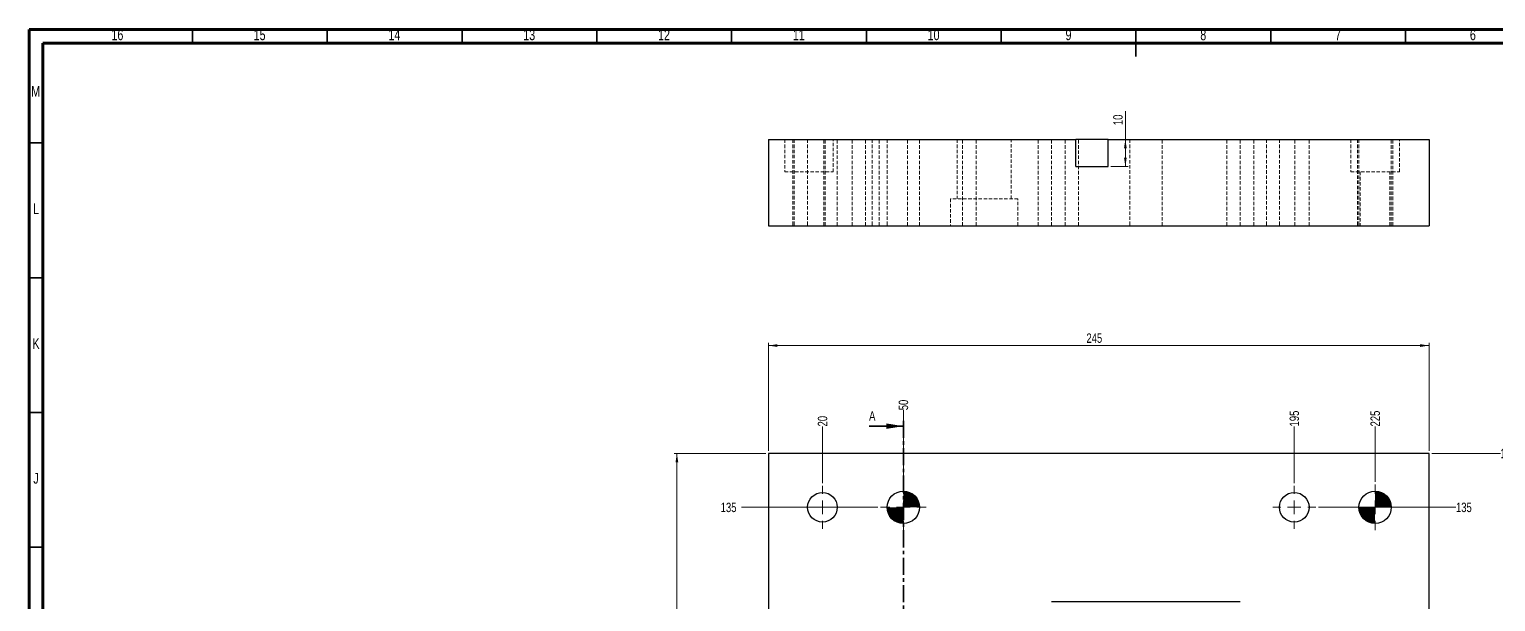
# Model space of a CAD drawing. Header units: millimetres. Extents: x 15 to 836, y 5 to 589.
# Drawn here: x 15 to 559, y 377 to 589 of the extents above; entities that cross this region are included whole.
import ezdxf

# ---------------------------------------------------------------- set-up
doc = ezdxf.new("R2010")
doc.units = ezdxf.units.MM
doc.linetypes.add('CENTER', pattern=[10.16, 6.35, -1.27, 1.27, -1.27])
doc.linetypes.add('HIDDEN', pattern=[1.905, 1.27, -0.635])
doc.styles.add('SLDTEXTSTYLE0', font='TXT', dxfattribs={"width": 0.75})
doc.dimstyles.new('SLDDIMSTYLE2', dxfattribs={"dimtxt": 3.5, "dimasz": 3.302, "dimexe": 0, "dimexo": 0.0625, "dimgap": 0.875, "dimtad": 0, "dimtih": 1, "dimtoh": 1, "dimrnd": 1e-09, "dimzin": 12, "dimdsep": 46, "dimtxsty": 'SLDTEXTSTYLE0', "dimblk1": 'NONE', "dimblk2": 'NONE', "dimsah": 1, "dimcen": 0.09, "dimadec": 0, "dimazin": 3, "dimtfac": 1, "dimtofl": 0, "dimtmove": 0, "dimatfit": 3, "dimldrblk": 'NONE', "dimfxl": 1, "dimfrac": 2, "dimtolj": 1, "dimtzin": 12, "dimarcsym": 0})
doc.dimstyles.new('SLDDIMSTYLE3', dxfattribs={"dimtxt": 3.5, "dimasz": 3.302, "dimexe": 0, "dimexo": 0.0625, "dimgap": 0.875, "dimtad": 1, "dimrnd": 1e-09, "dimzin": 12, "dimdsep": 46, "dimtxsty": 'SLDTEXTSTYLE0', "dimsah": 1, "dimcen": 0.09, "dimadec": 0, "dimazin": 3, "dimtfac": 1, "dimtofl": 0, "dimtmove": 0, "dimatfit": 3, "dimfxl": 1, "dimfrac": 2, "dimtolj": 1, "dimtzin": 12, "dimarcsym": 0})

# ---------------------------------------------------------------- blocks, each defined once
blk = doc.blocks.new('_D_21')
at = {"color": 7, "linetype": 'Continuous', "lineweight": 18}
blk.add_line((329.7, 411.82), (279.2, 411.82), dxfattribs=at)
at = {"color": 7, "linetype": 'Continuous', "lineweight": 18, "insert": (271.45, 413.55), "char_height": 3.5, "attachment_point": 1, "style": 'SLDTEXTSTYLE0'}
blk.add_mtext('135', dxfattribs=at)
blk = doc.blocks.new('_None')
blk = doc.blocks.new('_D_22')
at = {"color": 7, "linetype": 'Continuous', "lineweight": 18}
blk.add_line((493.2, 411.82), (544.2, 411.82), dxfattribs=at)
at = {"color": 7, "linetype": 'Continuous', "lineweight": 18, "insert": (544.2, 413.55), "char_height": 3.5, "attachment_point": 1, "style": 'SLDTEXTSTYLE0'}
blk.add_mtext('135', dxfattribs=at)
blk = doc.blocks.new('_D_23')
at = {"color": 7, "linetype": 'Continuous', "lineweight": 18}
blk.add_line((535.2, 431.82), (560.69, 431.82), dxfattribs=at)
at = {"color": 7, "linetype": 'Continuous', "lineweight": 18, "insert": (560.69, 433.55), "char_height": 3.5, "attachment_point": 1, "style": 'SLDTEXTSTYLE0'}
blk.add_mtext('155', dxfattribs=at)
blk = doc.blocks.new('_D_27')
at = {"color": 7, "linetype": 'Continuous', "lineweight": 18}
blk.add_line((309.2, 420.82), (309.2, 441.82), dxfattribs=at)
at = {"color": 7, "linetype": 'Continuous', "lineweight": 18, "insert": (307.47, 441.82), "char_height": 3.5, "attachment_point": 1, "rotation": 90, "style": 'SLDTEXTSTYLE0'}
blk.add_mtext('20', dxfattribs=at)
blk = doc.blocks.new('_D_30')
at = {"color": 7, "linetype": 'Continuous', "lineweight": 18}
blk.add_line((339.2, 421.32), (339.2, 447.82), dxfattribs=at)
at = {"color": 7, "linetype": 'Continuous', "lineweight": 18, "insert": (337.47, 447.82), "char_height": 3.5, "attachment_point": 1, "rotation": 90, "style": 'SLDTEXTSTYLE0'}
blk.add_mtext('50', dxfattribs=at)
blk = doc.blocks.new('_D_41')
at = {"color": 7, "linetype": 'Continuous', "lineweight": 18}
blk.add_line((484.2, 420.82), (484.2, 441.82), dxfattribs=at)
at = {"color": 7, "linetype": 'Continuous', "lineweight": 18, "insert": (482.47, 441.82), "char_height": 3.5, "attachment_point": 1, "rotation": 90, "style": 'SLDTEXTSTYLE0'}
blk.add_mtext('195', dxfattribs=at)
blk = doc.blocks.new('_D_45')
at = {"color": 7, "linetype": 'Continuous', "lineweight": 18}
blk.add_line((514.2, 421.32), (514.2, 441.82), dxfattribs=at)
at = {"color": 7, "linetype": 'Continuous', "lineweight": 18, "insert": (512.47, 441.82), "char_height": 3.5, "attachment_point": 1, "rotation": 90, "style": 'SLDTEXTSTYLE0'}
blk.add_mtext('225', dxfattribs=at)
blk = doc.blocks.new('_D_47')
at = {"color": 7, "linetype": 'Continuous', "lineweight": 18}
for p, q in [((289.2, 432.82), (289.2, 472.82)), ((534.2, 471.82), (289.2, 471.82)), ((534.2, 432.82), (534.2, 472.82))]:
    blk.add_line(p, q, dxfattribs=at)
for points in [[(289.2, 471.82), (292.51, 471.31), (292.51, 472.33)], [(534.2, 471.82), (530.9, 472.33), (530.9, 471.31)]]:
    blk.add_solid(points, dxfattribs=at)
at = {"color": 7, "linetype": 'Continuous', "lineweight": 18, "insert": (407.12, 476.33), "char_height": 3.5, "attachment_point": 1, "style": 'SLDTEXTSTYLE0'}
blk.add_mtext('245', dxfattribs=at)
blk = doc.blocks.new('_D_48')
at = {"color": 7, "linetype": 'Continuous', "lineweight": 18}
for p, q in [((288.2, 431.82), (254.2, 431.82)), ((255.2, 431.82), (255.2, 121.82)), ((288.2, 121.82), (254.2, 121.82))]:
    blk.add_line(p, q, dxfattribs=at)
for points in [[(255.2, 431.82), (254.7, 428.52), (255.71, 428.52)], [(255.2, 121.82), (255.71, 125.12), (254.7, 125.12)]]:
    blk.add_solid(points, dxfattribs=at)
at = {"color": 7, "linetype": 'Continuous', "lineweight": 18, "insert": (250.69, 271.95), "char_height": 3.5, "attachment_point": 1, "rotation": 90, "style": 'SLDTEXTSTYLE0'}
blk.add_mtext('310', dxfattribs=at)
blk = doc.blocks.new('SW_CENTERMARKSYMBOL_5')
at = {"color": 0, "linetype": 'Continuous', "lineweight": 0}
for p, q in [((0, 5), (0, 8)), ((-5, 0), (-8, 0)), ((0, 0), (-2.5, 0)), ((0, 0), (0, 2.5)), ((0, 0), (0, -2.5)), ((0, 0), (2.5, 0)), ((5, 0), (8, 0)), ((0, -5), (0, -8))]:
    blk.add_line(p, q, dxfattribs=at)
blk = doc.blocks.new('SW_CENTERMARKSYMBOL_6')
at = {"color": 0, "linetype": 'Continuous', "lineweight": 0}
for p, q in [((0, 5), (0, 8.5)), ((-5, 0), (-8.5, 0)), ((0, 0), (-2.5, 0)), ((0, 0), (0, 2.5)), ((0, 0), (0, -2.5)), ((0, 0), (2.5, 0)), ((5, 0), (8.5, 0)), ((0, -5), (0, -8.5))]:
    blk.add_line(p, q, dxfattribs=at)
blk = doc.blocks.new('SW_CENTERMARKSYMBOL_7')
at = {"color": 0, "linetype": 'Continuous', "lineweight": 0}
for p, q in [((0, 5), (0, 8)), ((-5, 0), (-8, 0)), ((0, 0), (-2.5, 0)), ((0, 0), (0, 2.5)), ((0, 0), (0, -2.5)), ((0, 0), (2.5, 0)), ((5, 0), (8, 0)), ((0, -5), (0, -8))]:
    blk.add_line(p, q, dxfattribs=at)
blk = doc.blocks.new('SW_CENTERMARKSYMBOL_11')
at = {"color": 0, "linetype": 'Continuous', "lineweight": 0}
for p, q in [((0, 5), (0, 8.5)), ((-5, 0), (-8.5, 0)), ((0, 0), (-2.5, 0)), ((0, 0), (0, 2.5)), ((0, 0), (0, -2.5)), ((0, 0), (2.5, 0)), ((5, 0), (8.5, 0)), ((0, -5), (0, -8.5))]:
    blk.add_line(p, q, dxfattribs=at)
blk = doc.blocks.new('SW_DOWELSYMBOL_0')
at = {"linetype": 'Continuous', "lineweight": 0}
h = blk.add_hatch(color=0, dxfattribs=at)
edge = h.paths.add_edge_path(flags=0)
edge.add_arc((0, 0), 6, 0, 90)
edge.add_line((0, 6), (0, 0))
edge.add_line((0, 0), (6, 0))
h = blk.add_hatch(color=0, dxfattribs=at)
edge = h.paths.add_edge_path(flags=0)
edge.add_arc((0, 0), 6, 180, 270)
edge.add_line((0, -6), (0, 0))
edge.add_line((0, 0), (-6, 0))
at = {"color": 0, "linetype": 'Continuous', "lineweight": 0}
blk.add_circle((0, 0), 6, dxfattribs=at)
blk = doc.blocks.new('SW_DOWELSYMBOL_1')
at = {"linetype": 'Continuous', "lineweight": 0}
h = blk.add_hatch(color=0, dxfattribs=at)
edge = h.paths.add_edge_path(flags=0)
edge.add_arc((0, 0), 6, 0, 90)
edge.add_line((0, 6), (0, 0))
edge.add_line((0, 0), (6, 0))
h = blk.add_hatch(color=0, dxfattribs=at)
edge = h.paths.add_edge_path(flags=0)
edge.add_arc((0, 0), 6, 180, 270)
edge.add_line((0, -6), (0, 0))
edge.add_line((0, 0), (-6, 0))
at = {"color": 0, "linetype": 'Continuous', "lineweight": 0}
blk.add_circle((0, 0), 6, dxfattribs=at)
blk = doc.blocks.new('_D_61')
at = {"color": 7, "linetype": 'Continuous', "lineweight": 18}
for p, q in [((421.56, 548.26), (421.56, 558.77)), ((421.56, 538.26), (421.56, 548.26)), ((416.2, 538.26), (422.56, 538.26))]:
    blk.add_line(p, q, dxfattribs=at)
for points in [[(421.56, 548.26), (421.05, 544.96), (422.07, 544.96)], [(421.56, 538.26), (422.07, 541.57), (421.05, 541.57)]]:
    blk.add_solid(points, dxfattribs=at)
at = {"color": 7, "linetype": 'Continuous', "lineweight": 18, "insert": (417.05, 553.6), "char_height": 3.5, "attachment_point": 1, "rotation": 90, "style": 'SLDTEXTSTYLE0'}
blk.add_mtext('10', dxfattribs=at)

msp = doc.modelspace()

# ---------------------------------------------------------------- linework, layer by layer
at = {"color": 7, "linetype": 'Continuous', "lineweight": 70}
for p, q in [((15, 5), (15, 589)), ((15, 589), (836, 589)), ((20, 10), (20, 584)), ((20, 584), (831, 584))]:
    msp.add_line(p, q, dxfattribs=at)
at = {"color": 7, "linetype": 'Continuous', "lineweight": 35}
for p, q in [((75.5, 584), (75.5, 589)), ((125.5, 584), (125.5, 589)), ((175.5, 584), (175.5, 589)), ((225.5, 584), (225.5, 589)), ((275.5, 584), (275.5, 589)), ((325.5, 584), (325.5, 589)), ((375.5, 584), (375.5, 589)), ((425.5, 589.001), (425.5, 578.999)), ((425.5, 584), (425.5, 589)), ((475.5, 584), (475.5, 589)), ((525.5, 584), (525.5, 589)), ((20, 547), (15, 547)), ((20, 497), (15, 497)), ((20, 447), (15, 447)), ((326.504, 441.924), (339.204, 441.924)), ((20, 397), (15, 397))]:
    msp.add_line(p, q, dxfattribs=at)
at = {"color": 7, "linetype": 'Continuous', "lineweight": 25}
for p, q in [((289.204, 548.264), (289.204, 516.264)), ((289.204, 548.264), (403.204, 548.264)), ((403.204, 538.264), (403.204, 548.264)), ((415.204, 548.264), (403.204, 548.264)), ((415.204, 538.264), (415.204, 548.264)), ((415.204, 548.264), (534.204, 548.264)), ((534.204, 548.264), (534.204, 516.264)), ((403.204, 538.264), (415.204, 538.264)), ((289.204, 516.264), (534.204, 516.264)), ((289.204, 431.821), (289.204, 121.821)), ((534.204, 431.821), (289.204, 431.821)), ((534.204, 121.821), (534.204, 431.821)), ((464.204, 376.821), (394.204, 376.821))]:
    msp.add_line(p, q, dxfattribs=at)
at = {"color": 7, "linetype": 'HIDDEN', "lineweight": 18}
for p, q in [((295.204, 548.264), (295.204, 536.264)), ((298.204, 548.264), (298.204, 516.264)), ((298.704, 548.264), (298.704, 516.264)), ((303.704, 548.264), (303.704, 516.264)), ((309.704, 516.264), (309.704, 548.264)), ((310.204, 516.264), (310.204, 548.264)), ((313.204, 536.264), (313.204, 548.264)), ((314.704, 516.264), (314.704, 548.264)), ((320.204, 516.264), (320.204, 548.264)), ((325.204, 516.264), (325.204, 548.264)), ((327.654, 548.264), (327.654, 516.264)), ((330.204, 516.264), (330.204, 548.264)), ((333.204, 548.264), (333.204, 516.264)), ((340.754, 516.264), (340.754, 548.264)), ((345.204, 516.264), (345.204, 548.264)), ((359.204, 548.264), (359.204, 526.264)), ((361.204, 516.264), (361.204, 548.264)), ((366.204, 516.264), (366.204, 548.264)), ((379.204, 526.264), (379.204, 548.264)), ((389.204, 516.264), (389.204, 548.264)), ((394.204, 516.264), (394.204, 548.264)), ((399.204, 516.264), (399.204, 548.264)), ((404.204, 516.264), (404.204, 548.264)), ((423.204, 548.264), (423.204, 516.264)), ((435.204, 516.264), (435.204, 548.264)), ((459.204, 516.264), (459.204, 548.264)), ((464.204, 516.264), (464.204, 548.264)), ((469.204, 516.264), (469.204, 548.264)), ((473.954, 548.264), (473.954, 516.264)), ((478.704, 548.264), (478.704, 516.264)), ((484.454, 516.264), (484.454, 548.264)), ((489.704, 516.264), (489.704, 548.264)), ((505.204, 548.264), (505.204, 536.264)), ((507.654, 548.264), (507.654, 516.264)), ((508.204, 548.264), (508.204, 516.264)), ((520.204, 516.264), (520.204, 548.264)), ((520.754, 516.264), (520.754, 548.264)), ((523.204, 536.264), (523.204, 548.264)), ((295.204, 536.264), (313.204, 536.264)), ((505.204, 536.264), (523.204, 536.264)), ((508.704, 536.264), (508.704, 516.264)), ((519.704, 516.264), (519.704, 536.264)), ((381.704, 526.264), (356.704, 526.264)), ((356.704, 526.264), (356.704, 516.264)), ((381.704, 516.264), (381.704, 526.264))]:
    msp.add_line(p, q, dxfattribs=at)
at = {"color": 7, "linetype": 'CENTER', "lineweight": 35}
msp.add_line((339.204, 443.924), (339.204, 354.972), dxfattribs=at)
at = {"color": 7, "linetype": 'Continuous', "lineweight": 25}
for centre, radius in [((309.204, 411.821), 5.5), ((339.204, 411.821), 6), ((484.204, 411.821), 5.5), ((514.204, 411.821), 6)]:
    msp.add_circle(centre, radius, dxfattribs=at)
at = {"color": 7, "linetype": 'Continuous', "lineweight": 35}
msp.add_solid([(339.204, 441.924), (332.854, 442.94), (332.854, 440.908)], dxfattribs=at)

# ---------------------------------------------------------------- block references
at = {"color": 7, "linetype": 'Continuous', "lineweight": 0}
for name, p in [('SW_CENTERMARKSYMBOL_5', (309.204, 411.821)), ('SW_CENTERMARKSYMBOL_6', (339.204, 411.821)), ('SW_CENTERMARKSYMBOL_7', (484.204, 411.821)), ('SW_CENTERMARKSYMBOL_11', (514.204, 411.821)), ('SW_DOWELSYMBOL_0', (339.204, 411.821)), ('SW_DOWELSYMBOL_1', (514.204, 411.821))]:
    msp.add_blockref(name, p, dxfattribs=at)

# ---------------------------------------------------------------- texts
at = {"color": 7, "linetype": 'Continuous', "lineweight": 0, "attachment_point": 2, "style": 'SLDTEXTSTYLE0'}
for s, insert, char_height in [('16', (47.67, 589.06), 3.9688), ('15', (100.42, 589.06), 3.9688), ('14', (150.42, 589.06), 3.9688), ('13', (200.42, 589.06), 3.9688), ('12', (250.42, 589.06), 3.9688), ('11', (300.42, 589.06), 3.9688), ('10', (350.42, 589.06), 3.9688), ('9', (400.46, 589.06), 3.969), ('8', (450.46, 589.06), 3.969), ('7', (500.46, 589.06), 3.969), ('6', (550.46, 589.06), 3.969), ('M', (17.362, 568.06), 3.969), ('L', (17.455, 524.56), 3.969), ('K', (17.489, 474.56), 3.969), ('J', (17.465, 424.56), 3.969)]:
    msp.add_mtext(s, dxfattribs=dict(at, insert=insert, char_height=char_height))
at = {"color": 7, "linetype": 'Continuous', "insert": (326.504, 447.472), "char_height": 3.5, "attachment_point": 1, "style": 'SLDTEXTSTYLE0'}
msp.add_mtext('A', dxfattribs=at)

# ---------------------------------------------------------------- dimensions: what is measured, and where the dimension line sits
at = {"color": 7, "linetype": 'Continuous', "lineweight": 18}
for base, p1, p2, picture, middle in [((421.563, 548.264), (415.204, 538.264), (534.204, 548.264), '_D_61', (421.563, 556.188)), ((255.204, 121.821), (289.204, 431.821), (289.204, 121.821), '_D_48', (255.204, 275.834))]:
    dim = msp.add_linear_dim(base=base, p1=p1, p2=p2, angle=90, dimstyle='SLDDIMSTYLE3', dxfattribs=at)
    dim.commit()
    dim.dimension.update_dxf_attribs({"geometry": picture, "text_midpoint": middle, "dimtype": 160})
dim = msp.add_linear_dim(base=(289.204, 471.821), p1=(534.204, 431.821), p2=(289.204, 431.821), dimstyle='SLDDIMSTYLE3', dxfattribs=at)
dim.commit()
dim.dimension.update_dxf_attribs({"geometry": '_D_47', "text_midpoint": (410.998, 471.821), "dimtype": 160})
for feature_location, offset, dtype, origin, picture, middle in [((339.204, 420.321), (0, 27.5), 1, (289.204, 121.821), '_D_30', (339.204, 450.407)), ((484.204, 419.821), (0, 22), 1, (289.204, 121.821), '_D_41', (484.204, 445.701)), ((514.204, 420.321), (0, 21.5), 1, (289.204, 121.821), '_D_45', (514.204, 445.701)), ((309.204, 419.821), (0, 22), 1, (289.204, 121.821), '_D_27', (309.204, 444.407)), ((534.204, 431.821), (26.489, 0), 0, (536.204, 276.821), '_D_23', (564.572, 431.821)), ((330.704, 411.821), (-51.5, 0), 0, (536.204, 276.821), '_D_21', (275.325, 411.821)), ((492.204, 411.821), (52, 0), 0, (536.204, 276.821), '_D_22', (548.083, 411.821))]:
    dim = msp.add_ordinate_dim(feature_location=feature_location, offset=offset, dtype=dtype, origin=origin, dimstyle='SLDDIMSTYLE2', dxfattribs=at)
    dim.commit()
    dim.dimension.update_dxf_attribs({"geometry": picture, "text_midpoint": middle})

doc.saveas('drawing.dxf')
